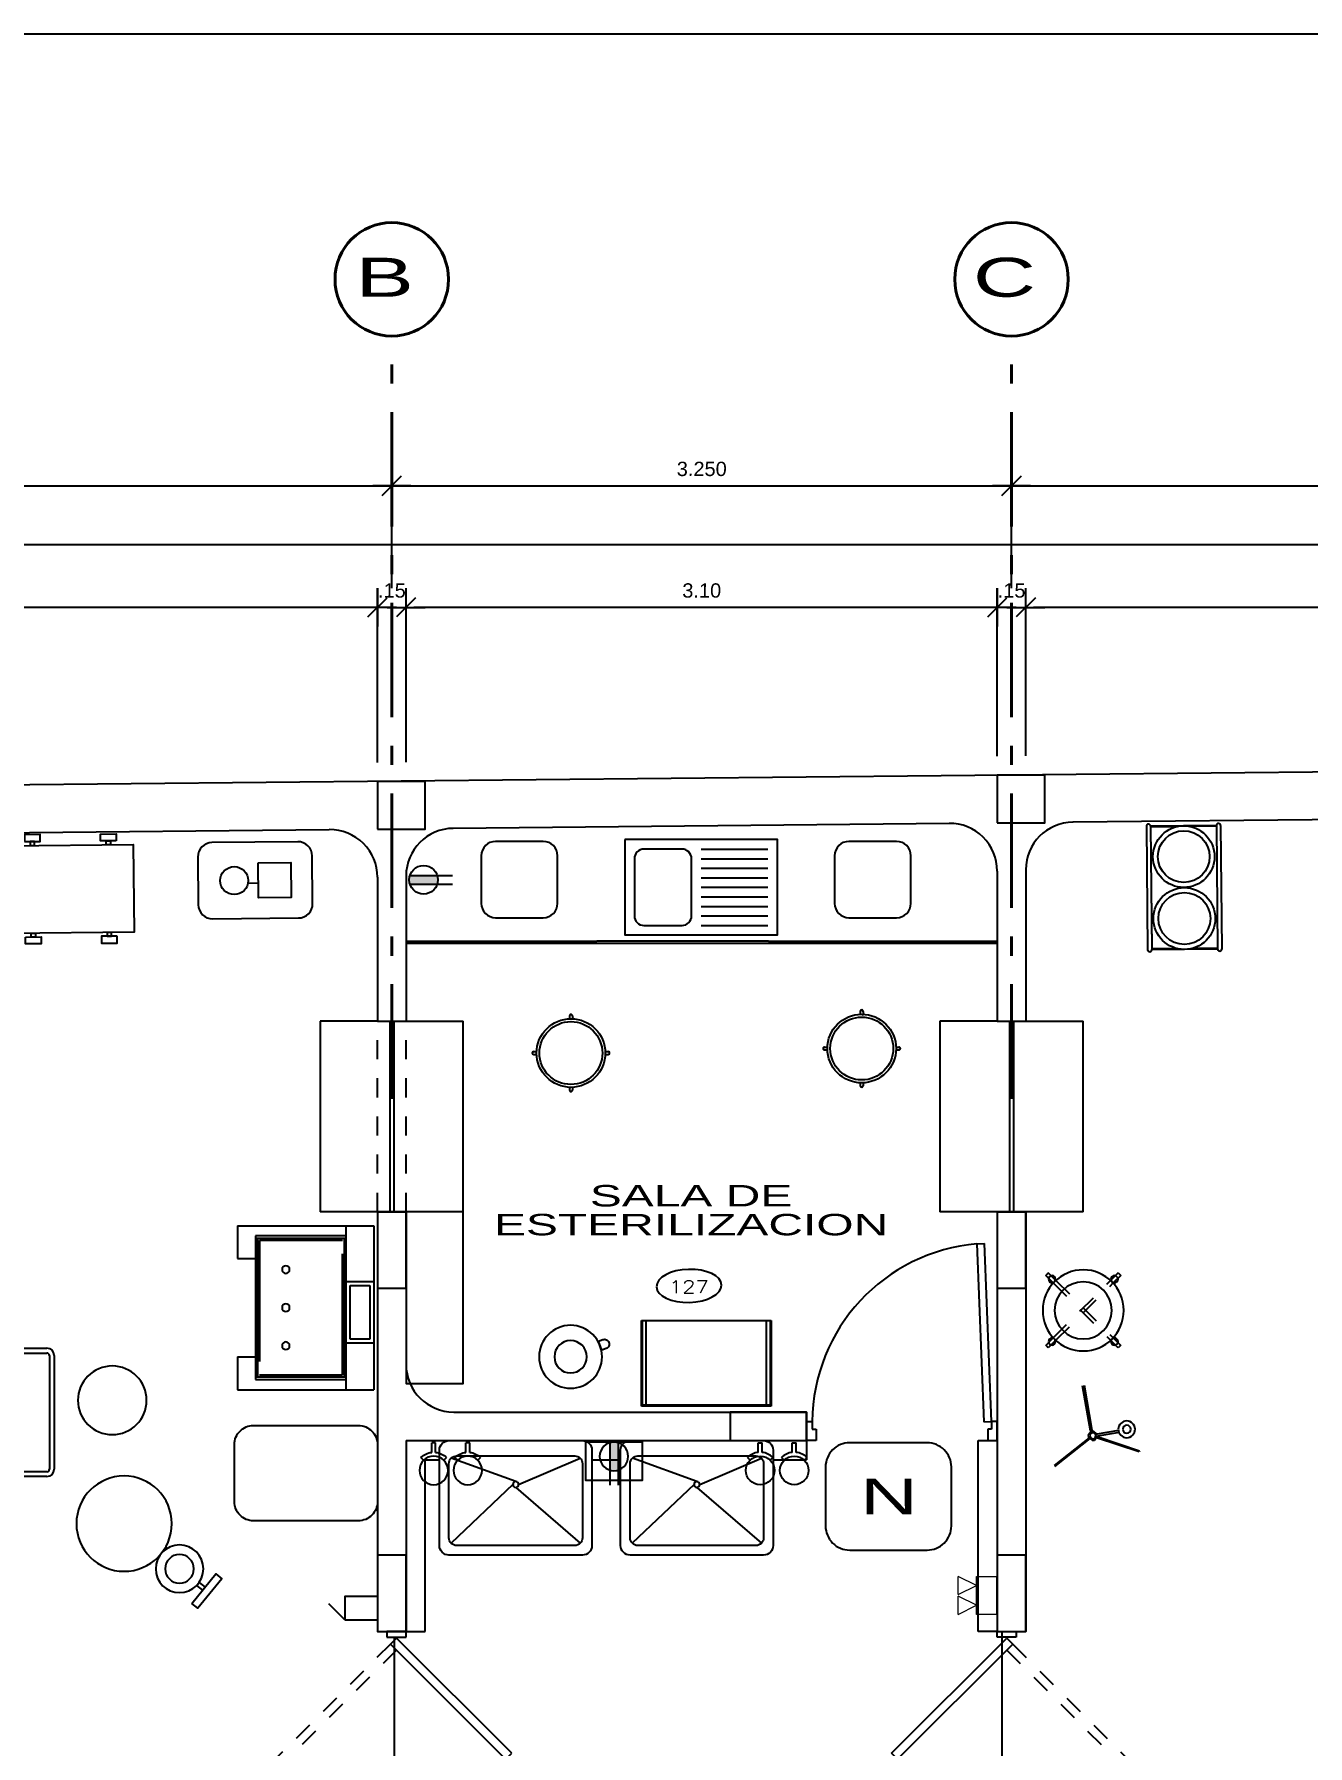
# Model space of a CAD drawing. Header units: millimetres. Extents: x 791 to 2661, y 209 to 602.
# Drawn here: x 1163.23 to 1169.91, y 497.83 to 506.8 of the extents above; entities that cross this region are included whole.
import ezdxf
from ezdxf.enums import TextEntityAlignment as Align

# ---------------------------------------------------------------- set-up
doc = ezdxf.new("R2010")
doc.units = ezdxf.units.MM
doc.header["$LTSCALE"] = 0.1
doc.header["$PDMODE"] = 3
for name, pattern in [('ACAD_ISO10W100', [18, 12, -3, 0, -3]), ('DASHDOT', [1, 0.5, -0.25, 0, -0.25]), ('DASHED', [0.75, 0.5, -0.25]), ('HIDDEN', [9.525, 6.35, -3.175]), ('TRAZOS2', [0.375, 0.25, -0.125])]:
    doc.linetypes.add(name, pattern=pattern)
for name, color, linetype in [('01', 1, 'Continuous'), ('01-COTAS EJE', 1, 'Continuous'), ('02', 8, 'Continuous'), ('06', 1, 'Continuous'), ('1TEXTO-05', 5, 'Continuous'), ('CASCO', 11, 'Continuous'), ('COLUMNAS', 1, 'Continuous'), ('Equipamiento', 1, 'Continuous'), ('IE-ALUM', 4, 'Continuous'), ('N-AMB', 2, 'Continuous'), ('Pisos', 253, 'Continuous'), ('Proyecciones', 9, 'HIDDEN'), ('Puertas', 1, 'Continuous'), ('Sanitarios', 1, 'Continuous'), ('SEÑALES', 1, 'Continuous'), ('señalizacion', 1, 'Continuous')]:
    doc.layers.add(name, color=color, linetype=linetype)
doc.layers.add('EJES', color=1, linetype='DASHDOT', lineweight=40)
doc.layers.add('layer2', color=2, linetype='Continuous', lineweight=20)
doc.styles.add('0', font='romans.SHX', dxfattribs={"width": 1.5})
doc.styles.add('ROMANS', font='', dxfattribs={"oblique": 1, "height": 0.075})
doc.styles.get('ROMANS').set_extended_font_data('Arial')
doc.dimstyles.new('COTAS 50', dxfattribs={"dimscale": 2, "dimtxt": 1.5, "dimasz": 0.02, "dimexe": 0.05, "dimexo": 0.05, "dimgap": 0.025, "dimtad": 3, "dimzin": 4, "dimdsep": 46, "dimtxsty": 'ROMANS', "dimblk": 'LLL', "dimcen": 0, "dimdle": 0.18, "dimclrd": 256, "dimclre": 1, "dimclrt": 3, "dimadec": 0, "dimazin": 0, "dimtfac": 1, "dimtix": 1, "dimtofl": 0, "dimtmove": 1, "dimatfit": 3, "dimldrblk": 'OPEN90', "dimfxl": 0.18, "dimtolj": 1, "dimtzin": 0, "dimarcsym": 0})

# ---------------------------------------------------------------- blocks, each defined once
blk = doc.blocks.new('A$C0E812A79')
at = {"layer": 'Puertas', "linetype": 'TRAZOS2', "ltscale": 3}
for p, q in [((0.0668, -0.0182, 0.005), (0.671, 0.5859, 0.005)), ((0.0986, -0.05, 0.005), (0.7028, 0.5541, 0.005)), ((1.7014, -0.05, 0.005), (1.0972, 0.5541, 0.005)), ((1.7332, -0.0182, 0.005), (1.129, 0.5859, 0.005))]:
    blk.add_line(p, q, dxfattribs=at)
at = {"layer": 'Puertas'}
for p, q in [((0.7028, 0.5541, 0.005), (0.671, 0.5859, 0.005)), ((1.0972, 0.5541, 0.005), (1.129, 0.5859, 0.005))]:
    blk.add_line(p, q, dxfattribs=at)
at = {"layer": 'Puertas', "ltscale": 3}
for p, q in [((0, -0.1), (0, 0)), ((0, 0), (0.03, 0)), ((0.03, 0), (0.03, -0.025)), ((1.8, 0), (1.77, 0)), ((1.77, 0), (1.77, -0.025)), ((1.8, -0.1), (1.8, 0)), ((0.03, -0.025), (0.03, -0.025)), ((0.03, -0.025), (0.03, -0.1)), ((0.035, -0.05, 0.005), (0.0668, -0.0182, 0.005)), ((0.6391, -0.6542, 0.005), (0.035, -0.05, 0.005)), ((0.0668, -0.0182, 0.005), (0.671, -0.6223, 0.005)), ((1.7332, -0.0182, 0.005), (1.129, -0.6223, 0.005)), ((1.1609, -0.6542, 0.005), (1.765, -0.05, 0.005)), ((1.765, -0.05, 0.005), (1.7332, -0.0182, 0.005)), ((1.77, -0.025), (1.77, -0.025)), ((1.77, -0.025), (1.77, -0.1)), ((0.03, -0.1), (0, -0.1)), ((1.77, -0.1), (1.8, -0.1)), ((0.671, -0.6223, 0.005), (0.6391, -0.6542, 0.005)), ((1.129, -0.6223, 0.005), (1.1609, -0.6542, 0.005))]:
    blk.add_line(p, q, dxfattribs=at)
at = {"layer": 'Puertas'}
for centre, start, end in [((-0.017, -0.0151, 0.015), 318.56511, 38.33834), ((1.817, -0.0151, 0.015), 141.66166, 221.43489)]:
    blk.add_arc(centre, 0.9176, start, end, dxfattribs=at)
blk = doc.blocks.new('A$C75F00277')
at = {"layer": 'Puertas'}
for p, q in [((0, 0.95), (0, 1)), ((0, 1), (0.1, 1)), ((0.1, 1), (0.1, 0.97)), ((0.06, 0.95), (0, 0.95)), ((0.06, 0.97), (0.06, 0.95)), ((0.1, 0.97), (0.06, 0.97)), ((1.0317, 0.106), (0.0985, 0.07)), ((1.0317, 0.106), (1.0333, 0.066)), ((0, 0.05), (0, 0)), ((0.06, 0.05), (0, 0.05)), ((0, 0), (0.1, 0)), ((0.06, 0.03), (0.06, 0.05)), ((0.1, 0.03), (0.06, 0.03)), ((0.0985, 0.07), (0.1, 0.03)), ((0.1, 0.03), (1.0333, 0.066)), ((0.1, 0), (0.1, 0.03))]:
    blk.add_line(p, q, dxfattribs=at)
blk.add_arc((0.0923, 0.0274), 0.9427, 4.78175, 89.53472, dxfattribs=at)
blk = doc.blocks.new('LLL')
for p, q in [((0, 2.5), (0, -2.5)), ((2.5, 0), (-2.5, 0))]:
    blk.add_line(p, q)
at = {"color": 3}
blk.add_line((-1.25, -1.25), (1.25, 1.25), dxfattribs=at)
at = {"layer": 'Defpoints', "color": 0, "linetype": 'ByBlock'}
blk.add_point((0, 0), dxfattribs=at)
blk.add_point((0, 0), dxfattribs=at)
blk = doc.blocks.new('*D210')
at = {"layer": '01-COTAS EJE', "color": 1, "lineweight": -2, "transparency": 16777216}
for p, q in [((1160.3208, 503.2055), (1160.3208, 504.5359)), ((1165.1064, 503.8985), (1165.1064, 504.5359))]:
    blk.add_line(p, q, dxfattribs=at)
at = {"layer": '01-COTAS EJE', "lineweight": -2, "transparency": 16777216}
blk.add_line((1160.3608, 504.4359), (1165.0664, 504.4359), dxfattribs=at)
at = {"layer": 'Defpoints', "color": 0, "transparency": 16777216}
for p in [(1165.1064, 504.4359), (1165.1064, 503.7985), (1160.3208, 503.1055)]:
    blk.add_point(p, dxfattribs=at)
at = {"layer": '01-COTAS EJE', "lineweight": -2, "transparency": 16777216, "xscale": 0.04, "yscale": 0.04, "zscale": 0.04, "rotation": 180}
blk.add_blockref('LLL', (1160.3208, 504.4359), dxfattribs=at)
at = {"layer": '01-COTAS EJE', "lineweight": -2, "transparency": 16777216, "xscale": 0.04, "yscale": 0.04, "zscale": 0.04}
blk.add_blockref('LLL', (1165.1064, 504.4359), dxfattribs=at)
at = {"layer": '01-COTAS EJE', "color": 3, "transparency": 16777216, "insert": (1162.7136, 504.5242), "char_height": 0.075, "attachment_point": 5, "style": 'ROMANS'}
blk.add_mtext('\\A1;4.786', dxfattribs=at)
blk = doc.blocks.new('_OPEN90')
at = {"color": 0, "linetype": 'ByBlock', "ltscale": 0.7}
for p, q in [((0, 0), (-1, 0)), ((-0.5, 0.5), (0, 0)), ((0, 0), (-0.5, -0.5))]:
    blk.add_line(p, q, dxfattribs=at)
blk = doc.blocks.new('*D211')
at = {"layer": '01-COTAS EJE', "color": 1, "lineweight": -2, "transparency": 16777216}
for p, q in [((1165.1064, 503.8985), (1165.1064, 504.5359)), ((1168.3564, 503.8985), (1168.3564, 504.5359))]:
    blk.add_line(p, q, dxfattribs=at)
at = {"layer": '01-COTAS EJE', "lineweight": -2, "transparency": 16777216}
blk.add_line((1165.1464, 504.4359), (1168.3164, 504.4359), dxfattribs=at)
at = {"layer": 'Defpoints', "color": 0, "transparency": 16777216}
for p in [(1168.3564, 504.4359), (1165.1064, 503.7985), (1168.3564, 503.7985)]:
    blk.add_point(p, dxfattribs=at)
at = {"layer": '01-COTAS EJE', "lineweight": -2, "transparency": 16777216, "xscale": 0.04, "yscale": 0.04, "zscale": 0.04, "rotation": 180}
blk.add_blockref('LLL', (1165.1064, 504.4359), dxfattribs=at)
at = {"layer": '01-COTAS EJE', "lineweight": -2, "transparency": 16777216, "xscale": 0.04, "yscale": 0.04, "zscale": 0.04}
blk.add_blockref('LLL', (1168.3564, 504.4359), dxfattribs=at)
at = {"layer": '01-COTAS EJE', "color": 3, "transparency": 16777216, "insert": (1166.7314, 504.5242), "char_height": 0.075, "attachment_point": 5, "style": 'ROMANS'}
blk.add_mtext('\\A1;3.250', dxfattribs=at)
blk = doc.blocks.new('*D212')
at = {"layer": '01-COTAS EJE', "color": 1, "lineweight": -2, "transparency": 16777216}
for p, q in [((1168.3564, 503.8985), (1168.3564, 504.5359)), ((1171.9064, 503.8985), (1171.9064, 504.5359))]:
    blk.add_line(p, q, dxfattribs=at)
at = {"layer": '01-COTAS EJE', "lineweight": -2, "transparency": 16777216}
blk.add_line((1168.3964, 504.4359), (1171.8664, 504.4359), dxfattribs=at)
at = {"layer": 'Defpoints', "color": 0, "transparency": 16777216}
for p in [(1171.9064, 504.4359), (1168.3564, 503.7985), (1171.9064, 503.7985)]:
    blk.add_point(p, dxfattribs=at)
at = {"layer": '01-COTAS EJE', "lineweight": -2, "transparency": 16777216, "xscale": 0.04, "yscale": 0.04, "zscale": 0.04, "rotation": 180}
blk.add_blockref('LLL', (1168.3564, 504.4359), dxfattribs=at)
at = {"layer": '01-COTAS EJE', "lineweight": -2, "transparency": 16777216, "xscale": 0.04, "yscale": 0.04, "zscale": 0.04}
blk.add_blockref('LLL', (1171.9064, 504.4359), dxfattribs=at)
at = {"layer": '01-COTAS EJE', "color": 3, "transparency": 16777216, "insert": (1170.1314, 504.5242), "char_height": 0.075, "attachment_point": 5, "style": 'ROMANS'}
blk.add_mtext('\\A1;3.550', dxfattribs=at)
blk = doc.blocks.new('A$C614C6070')
for p, q in [((-0.015, -0.23), (-0.3383, -0.0917)), ((0, -0.215), (0.3383, -0.0917)), ((0, -0.245), (-0.3383, -0.5383)), ((0.015, -0.23), (0.339, -0.5375))]:
    blk.add_line(p, q)
for points in [[(-0.35, -0.6), (0.35, -0.6, 0.414214), (0.4, -0.55), (0.4, -0.05, 0.414214), (0.35, 0), (-0.35, 0, 0.414214), (-0.4, -0.05), (-0.4, -0.55, 0.414214)], [(-0.31, -0.55), (0.31, -0.55, 0.414214), (0.35, -0.51), (0.35, -0.12, 0.414214), (0.31, -0.08), (-0.31, -0.08, 0.414214), (-0.35, -0.12), (-0.35, -0.51, 0.414214)]]:
    blk.add_lwpolyline(points, format="xyb", close=True)
blk.add_circle((0, -0.23), 0.015)
blk = doc.blocks.new('B-9')
for p, q in [((-0.9681, -0.0646), (-0.6181, -0.0646)), ((-0.9681, -0.1146), (-0.6181, -0.1146)), ((-0.9681, -0.1646), (-0.6181, -0.1646)), ((-0.9681, -0.2146), (-0.6181, -0.2146)), ((-0.9681, -0.2146), (-0.6181, -0.2146)), ((-0.9681, -0.2646), (-0.6181, -0.2646)), ((-0.9681, -0.3146), (-0.6181, -0.3146)), ((-0.9681, -0.3646), (-0.6181, -0.3646)), ((-0.9681, -0.4146), (-0.6181, -0.4146)), ((-0.9681, -0.4646), (-0.6181, -0.4646))]:
    blk.add_line(p, q)
blk.add_lwpolyline([(-1.3681, -0.0146), (-1.3681, -0.5146), (-0.5681, -0.5146), (-0.5681, -0.0146)], close=True)
blk.add_lwpolyline([(-1.3181, -0.1146), (-1.3181, -0.4146, 0.414214), (-1.2681, -0.4646), (-1.0681, -0.4646, 0.414214), (-1.0181, -0.4146), (-1.0181, -0.1146, 0.414214), (-1.0681, -0.0646), (-1.2681, -0.0646, 0.414214)], format="xyb", close=True)
blk = doc.blocks.new('*D255')
at = {"layer": '01-COTAS EJE', "color": 1, "lineweight": -2, "ltscale": 0.15, "transparency": 16777216}
for p, q in [((1168.4314, 503.02), (1168.4314, 503.8985)), ((1173.4314, 503.0703), (1173.4314, 503.8985))]:
    blk.add_line(p, q, dxfattribs=at)
at = {"layer": '01-COTAS EJE', "lineweight": -2, "ltscale": 0.15, "transparency": 16777216}
blk.add_line((1173.3914, 503.7985), (1168.4714, 503.7985), dxfattribs=at)
at = {"layer": 'Defpoints', "color": 0, "ltscale": 0.15, "transparency": 16777216}
for p in [(1168.4314, 503.7985), (1173.4314, 502.9703), (1168.4314, 502.92)]:
    blk.add_point(p, dxfattribs=at)
at = {"layer": '01-COTAS EJE', "lineweight": -2, "ltscale": 0.15, "transparency": 16777216, "xscale": 0.04, "yscale": 0.04, "zscale": 0.04, "rotation": 180}
blk.add_blockref('LLL', (1168.4314, 503.7985), dxfattribs=at)
at = {"layer": '01-COTAS EJE', "lineweight": -2, "ltscale": 0.15, "transparency": 16777216, "xscale": 0.04, "yscale": 0.04, "zscale": 0.04}
blk.add_blockref('LLL', (1173.4314, 503.7985), dxfattribs=at)
at = {"layer": '01-COTAS EJE', "color": 3, "ltscale": 0.15, "transparency": 16777216, "insert": (1170.9314, 503.8867), "char_height": 0.075, "attachment_point": 5, "style": 'ROMANS'}
blk.add_mtext('\\A1;5.00', dxfattribs=at)
blk = doc.blocks.new('*D256')
at = {"layer": '01-COTAS EJE', "color": 1, "lineweight": -2, "ltscale": 0.15, "transparency": 16777216}
for p, q in [((1168.2814, 503.0185), (1168.2814, 503.8985)), ((1168.4314, 503.02), (1168.4314, 503.8985))]:
    blk.add_line(p, q, dxfattribs=at)
at = {"layer": '01-COTAS EJE', "lineweight": -2, "ltscale": 0.15, "transparency": 16777216}
for p, q in [((1168.2414, 503.7985), (1168.2014, 503.7985)), ((1168.4714, 503.7985), (1168.5114, 503.7985))]:
    blk.add_line(p, q, dxfattribs=at)
at = {"layer": 'Defpoints', "color": 0, "ltscale": 0.15, "transparency": 16777216}
for p in [(1168.2814, 503.7985), (1168.2814, 502.9185), (1168.4314, 502.92)]:
    blk.add_point(p, dxfattribs=at)
at = {"layer": '01-COTAS EJE', "lineweight": -2, "ltscale": 0.15, "transparency": 16777216, "xscale": 0.04, "yscale": 0.04, "zscale": 0.04}
blk.add_blockref('LLL', (1168.2814, 503.7985), dxfattribs=at)
at = {"layer": '01-COTAS EJE', "lineweight": -2, "ltscale": 0.15, "transparency": 16777216, "xscale": 0.04, "yscale": 0.04, "zscale": 0.04, "rotation": 180}
blk.add_blockref('LLL', (1168.4314, 503.7985), dxfattribs=at)
at = {"layer": '01-COTAS EJE', "color": 3, "ltscale": 0.15, "transparency": 16777216, "insert": (1168.3564, 503.8867), "char_height": 0.075, "attachment_point": 5, "style": 'ROMANS'}
blk.add_mtext('\\A1;.15', dxfattribs=at)
blk = doc.blocks.new('*D257')
at = {"layer": '01-COTAS EJE', "color": 1, "lineweight": -2, "ltscale": 0.15, "transparency": 16777216}
for p, q in [((1165.1814, 502.9873), (1165.1814, 503.8985)), ((1168.2814, 503.0185), (1168.2814, 503.8985))]:
    blk.add_line(p, q, dxfattribs=at)
at = {"layer": '01-COTAS EJE', "lineweight": -2, "ltscale": 0.15, "transparency": 16777216}
blk.add_line((1168.2414, 503.7985), (1165.2214, 503.7985), dxfattribs=at)
at = {"layer": 'Defpoints', "color": 0, "ltscale": 0.15, "transparency": 16777216}
for p in [(1165.1814, 503.7985), (1165.1814, 502.8873), (1168.2814, 502.9185)]:
    blk.add_point(p, dxfattribs=at)
at = {"layer": '01-COTAS EJE', "lineweight": -2, "ltscale": 0.15, "transparency": 16777216, "xscale": 0.04, "yscale": 0.04, "zscale": 0.04, "rotation": 180}
blk.add_blockref('LLL', (1165.1814, 503.7985), dxfattribs=at)
at = {"layer": '01-COTAS EJE', "lineweight": -2, "ltscale": 0.15, "transparency": 16777216, "xscale": 0.04, "yscale": 0.04, "zscale": 0.04}
blk.add_blockref('LLL', (1168.2814, 503.7985), dxfattribs=at)
at = {"layer": '01-COTAS EJE', "color": 3, "ltscale": 0.15, "transparency": 16777216, "insert": (1166.7314, 503.8867), "char_height": 0.075, "attachment_point": 5, "style": 'ROMANS'}
blk.add_mtext('\\A1;3.10', dxfattribs=at)
blk = doc.blocks.new('*D258')
at = {"layer": '01-COTAS EJE', "color": 1, "lineweight": -2, "ltscale": 0.15, "transparency": 16777216}
for p, q in [((1165.0314, 502.9858), (1165.0314, 503.8985)), ((1165.1814, 502.9873), (1165.1814, 503.8985))]:
    blk.add_line(p, q, dxfattribs=at)
at = {"layer": '01-COTAS EJE', "lineweight": -2, "ltscale": 0.15, "transparency": 16777216}
for p, q in [((1164.9914, 503.7985), (1164.9514, 503.7985)), ((1165.2214, 503.7985), (1165.2614, 503.7985))]:
    blk.add_line(p, q, dxfattribs=at)
at = {"layer": 'Defpoints', "color": 0, "ltscale": 0.15, "transparency": 16777216}
for p in [(1165.0314, 503.7985), (1165.0314, 502.8858), (1165.1814, 502.8873)]:
    blk.add_point(p, dxfattribs=at)
at = {"layer": '01-COTAS EJE', "lineweight": -2, "ltscale": 0.15, "transparency": 16777216, "xscale": 0.04, "yscale": 0.04, "zscale": 0.04}
blk.add_blockref('LLL', (1165.0314, 503.7985), dxfattribs=at)
at = {"layer": '01-COTAS EJE', "lineweight": -2, "ltscale": 0.15, "transparency": 16777216, "xscale": 0.04, "yscale": 0.04, "zscale": 0.04, "rotation": 180}
blk.add_blockref('LLL', (1165.1814, 503.7985), dxfattribs=at)
at = {"layer": '01-COTAS EJE', "color": 3, "ltscale": 0.15, "transparency": 16777216, "insert": (1165.1064, 503.8867), "char_height": 0.075, "attachment_point": 5, "style": 'ROMANS'}
blk.add_mtext('\\A1;.15', dxfattribs=at)
blk = doc.blocks.new('*D259')
at = {"layer": '01-COTAS EJE', "color": 1, "lineweight": -2, "ltscale": 0.15, "transparency": 16777216}
for p, q in [((1160.5734, 502.941), (1160.5734, 503.8985)), ((1165.0314, 502.9858), (1165.0314, 503.8985))]:
    blk.add_line(p, q, dxfattribs=at)
at = {"layer": '01-COTAS EJE', "lineweight": -2, "ltscale": 0.15, "transparency": 16777216}
blk.add_line((1164.9914, 503.7985), (1160.6134, 503.7985), dxfattribs=at)
at = {"layer": 'Defpoints', "color": 0, "ltscale": 0.15, "transparency": 16777216}
for p in [(1160.5734, 503.7985), (1165.0314, 502.8858), (1160.5734, 502.841)]:
    blk.add_point(p, dxfattribs=at)
at = {"layer": '01-COTAS EJE', "lineweight": -2, "ltscale": 0.15, "transparency": 16777216, "xscale": 0.04, "yscale": 0.04, "zscale": 0.04, "rotation": 180}
blk.add_blockref('LLL', (1160.5734, 503.7985), dxfattribs=at)
at = {"layer": '01-COTAS EJE', "lineweight": -2, "ltscale": 0.15, "transparency": 16777216, "xscale": 0.04, "yscale": 0.04, "zscale": 0.04}
blk.add_blockref('LLL', (1165.0314, 503.7985), dxfattribs=at)
at = {"layer": '01-COTAS EJE', "color": 3, "ltscale": 0.15, "transparency": 16777216, "insert": (1162.8024, 503.8867), "char_height": 0.075, "attachment_point": 5, "style": 'ROMANS'}
blk.add_mtext('\\A1;4.46', dxfattribs=at)
blk = doc.blocks.new('*D261')
at = {"layer": '01-COTAS EJE', "color": 1, "lineweight": -2, "ltscale": 0.15, "transparency": 16777216}
for p, q in [((1160.3208, 502.9384), (1160.3208, 504.2267)), ((1180.4314, 503.1408), (1180.4314, 504.2267))]:
    blk.add_line(p, q, dxfattribs=at)
at = {"layer": '01-COTAS EJE', "lineweight": -2, "ltscale": 0.15, "transparency": 16777216}
blk.add_line((1180.3914, 504.1267), (1160.3608, 504.1267), dxfattribs=at)
at = {"layer": 'Defpoints', "color": 0, "ltscale": 0.15, "transparency": 16777216}
for p in [(1160.3208, 504.1267), (1180.4314, 503.0408), (1160.3208, 502.8384)]:
    blk.add_point(p, dxfattribs=at)
at = {"layer": '01-COTAS EJE', "lineweight": -2, "ltscale": 0.15, "transparency": 16777216, "xscale": 0.04, "yscale": 0.04, "zscale": 0.04, "rotation": 180}
blk.add_blockref('LLL', (1160.3208, 504.1267), dxfattribs=at)
at = {"layer": '01-COTAS EJE', "lineweight": -2, "ltscale": 0.15, "transparency": 16777216, "xscale": 0.04, "yscale": 0.04, "zscale": 0.04}
blk.add_blockref('LLL', (1180.4314, 504.1267), dxfattribs=at)
at = {"layer": '01-COTAS EJE', "color": 3, "ltscale": 0.15, "transparency": 16777216, "insert": (1170.3761, 504.215), "char_height": 0.075, "attachment_point": 5, "style": 'ROMANS'}
blk.add_mtext('\\A1;20.11', dxfattribs=at)
blk = doc.blocks.new('D-4')
for p, q in [((-0.324, 0.3888), (0.324, 0.3888)), ((-0.324, 0.3672), (-0.324, 0.0216)), ((-0.324, 0.3672), (0.324, 0.3672)), ((-0.3197, 0.3672), (-0.3197, 0.2315)), ((0.3197, 0.3672), (0.3197, 0.2316)), ((0.324, 0.3672), (0.324, 0.0216)), ((-0.3197, 0.1573), (-0.3197, 0.0216)), ((0.3197, 0.1572), (0.3197, 0.0216)), ((-0.324, 0.0216), (0.324, 0.0216)), ((-0.324, 0), (0.324, 0)), ((-0.3197, 0.0216), (0.3197, 0.0216))]:
    blk.add_line(p, q)
for centre, radius in [((-0.1626, 0.1944), 0.1614), ((-0.1626, 0.1944), 0.1355), ((0.162, 0.1944), 0.162), ((0.162, 0.1944), 0.1361)]:
    blk.add_circle(centre, radius)
for centre, start, end in [((-0.324, 0.378), 90, 270), ((0.324, 0.378), 270, 90), ((-0.324, 0.0108), 90, 270), ((0.324, 0.0108), 270, 90)]:
    blk.add_arc(centre, 0.0108, start, end)
blk = doc.blocks.new('D-9')
at = {"layer": 'Equipamiento', "linetype": 'Continuous'}
for p, q in [((0.0213, -0.0882), (0.0165, -0.0898)), ((0.0952, -0.3104), (0.0213, -0.0882)), ((0.091, -0.3134), (0.0165, -0.0898)), ((0.136, -0.1118), (0.1361, -0.1115)), ((0.1459, -0.1135), (0.1459, -0.1133)), ((0.0972, -0.3173), (0.1188, -0.194)), ((0.1071, -0.3187), (0.1286, -0.1958)), ((0.0849, -0.3482), (-0.0611, -0.5333)), ((0.0879, -0.3525), (-0.0572, -0.5364)), ((0.0746, -0.3336), (0.0763, -0.3237)), ((0.0849, -0.3482), (0.0746, -0.3336)), ((0.0763, -0.3237), (0.0989, -0.3079)), ((0.0849, -0.3482), (0.0904, -0.3561)), ((0.1003, -0.3579), (0.0904, -0.3561)), ((0.1228, -0.342), (0.1003, -0.3579)), ((0.1087, -0.3096), (0.1245, -0.3322)), ((0.1228, -0.342), (0.1245, -0.3322)), ((0.125, -0.3456), (0.3619, -0.3871)), ((0.1267, -0.3358), (0.3637, -0.3773))]:
    blk.add_line(p, q, dxfattribs=at)
for centre, radius in [((0.1334, -0.1555), 0.0439), ((0.1337, -0.155), 0.0213), ((0.0996, -0.3328), 0.0155)]:
    blk.add_circle(centre, radius, dxfattribs=at)
blk = doc.blocks.new('D-2')
for p, q in [((-0.1965, 0.1833), (-0.1568, 0.1437)), ((-0.1833, 0.1965), (-0.1437, 0.1568)), ((0.1437, 0.1568), (0.1833, 0.1965)), ((0.1587, 0.1456), (0.1965, 0.1833)), ((-0.1965, -0.1833), (-0.1568, -0.1437)), ((-0.1833, -0.1965), (-0.1437, -0.1568)), ((0.1437, -0.1568), (0.1833, -0.1965)), ((0.1587, -0.1456), (0.1965, -0.1833))]:
    blk.add_line(p, q)
at = {"linetype": 'DASHED'}
for p, q in [((0.1437, 0.1568), (-0.1568, -0.1437)), ((0.1437, -0.1568), (-0.1568, 0.1437)), ((0.1587, -0.1456), (-0.1417, 0.1549)), ((0.1587, 0.1456), (-0.1417, -0.1549))]:
    blk.add_line(p, q, dxfattribs=at)
for centre, radius in [((0, 0), 0.2127), ((-0.1636, 0.1636), 0.0186), ((0.1636, 0.1636), 0.0186), ((0, 0), 0.15), ((-0.1636, -0.1636), 0.0186), ((0.1636, -0.1636), 0.0186)]:
    blk.add_circle(centre, radius)
for start, end in [(133.01237, 136.98763), (43.01237, 46.98763), (223.01237, 226.98763), (313.01237, 316.98763)]:
    blk.add_arc((0, 0), 0.2686, start, end)
blk = doc.blocks.new('MA-3234')
for p, q in [((-0.0075, 0.1798), (-0.0075, 0.1949)), ((0.0075, 0.1798), (0.0075, 0.1949)), ((-0.1949, 0.0075), (-0.1798, 0.0075)), ((0.1798, 0.0075), (0.1949, 0.0075)), ((-0.1949, -0.0075), (-0.1798, -0.0075)), ((0.1798, -0.0075), (0.1949, -0.0075)), ((-0.0075, -0.1949), (-0.0075, -0.1798)), ((0.0075, -0.1949), (0.0075, -0.1798))]:
    blk.add_line(p, q)
for radius in [0.18, 0.165]:
    blk.add_circle((0, 0), radius)
for centre, radius, start, end in [((0, 0.195), 0.0075, 358.89789, 181.10211), ((-0.195, 0), 0.0075, 88.89789, 271.10211), ((-0.186, 0.0013), 0.01, 5, 90), ((0.195, 0), 0.0075, 268.89789, 91.10211), ((0, -0.195), 0.0075, 178.89789, 1.10211)]:
    blk.add_arc(centre, radius, start, end)
blk = doc.blocks.new('D-7')
blk.add_lwpolyline([(-0.2221, 0.0832), (-0.2361, 0.1039, 0.414214), (-0.2708, 0.1106), (-0.2708, 0.1106, 0.414214), (-0.2776, 0.0759), (-0.2636, 0.0552)], format="xyb", close=True)
for radius in [0.165, 0.085]:
    blk.add_circle((-0.1505, -0.0676), radius)
blk = doc.blocks.new('MA-29')
for p, q in [((-0.1366, 0.1877), (-0.1366, -0.4923)), ((0.3134, 0.1877), (-0.1366, 0.1877)), ((0.3084, 0.1827), (-0.1366, 0.1827)), ((0.3084, -0.4873), (0.3084, 0.1827)), ((0.3134, -0.4923), (0.3134, 0.1877)), ((0.3084, 0.1627), (-0.1366, 0.1627)), ((0.3084, -0.4673), (-0.1366, -0.4673)), ((-0.1366, -0.4873), (0.3084, -0.4873)), ((-0.1366, -0.4923), (0.3134, -0.4923))]:
    blk.add_line(p, q)
blk = doc.blocks.new('A$C5B7C0647')
at = {"layer": 'Equipamiento'}
for p, q in [((0.325, 0.4), (0.075, 0.4)), ((0, 0.325), (0, 0.075)), ((0.4, 0.075), (0.4, 0.325)), ((0.075, 0), (0.325, 0))]:
    blk.add_line(p, q, dxfattribs=at)
for centre, start, end in [((0.075, 0.325), 90, 180), ((0.325, 0.325), 0, 90), ((0.075, 0.075), 180, 270), ((0.325, 0.075), 270, 0)]:
    blk.add_arc(centre, 0.075, start, end, dxfattribs=at)
blk = doc.blocks.new('TOM-2')
blk.add_hatch(color=256).paths.add_polyline_path([(-0.0135, -0.0225, 0.076321), (-0.01, 0, 0.076321), (-0.0135, 0.0225), (-0.1565, 0.0225, 0.076321), (-0.16, 0, 0.076321), (-0.1565, -0.0225)])
for p, q in [((-0.0135, 0.0225), (-0.2365, 0.0225)), ((-0.0135, -0.0225), (-0.2365, -0.0225))]:
    blk.add_line(p, q)
blk.add_circle((-0.085, 0), 0.075)
blk = doc.blocks.new('TOMACO')
at = {"layer": 'Equipamiento', "rotation": 270}
blk.add_blockref('TOM-2', (0.042, -0.3747), dxfattribs=at)
blk = doc.blocks.new('H-10')
blk.add_lwpolyline([(-0.15, 0.2), (-0.15, 0), (0.15, 0), (0.15, 0.2)], close=True)
blk = doc.blocks.new('H-13')
at = {"layer": 'Equipamiento'}
blk.add_blockref('H-10', (-0.15, -0.2), dxfattribs=at)
blk = doc.blocks.new('H-19')
for p, q in [((-0.01, 0), (0.01, 0)), ((-0.01, -0.0505), (-0.01, 0)), ((0.01, -0.0505), (0.01, 0)), ((-0.053, -0.092), (-0.0672, -0.0778)), ((0.053, -0.092), (0.0672, -0.0778))]:
    blk.add_line(p, q)
blk.add_circle((0, -0.145), 0.075)
for start, end in [(96.04233, 135), (45, 83.95767)]:
    blk.add_arc((0, -0.145), 0.095, start, end)
blk = doc.blocks.new('A$C3D471BD9')
at = {"layer": 'Equipamiento', "xscale": -1, "rotation": 270}
blk.add_blockref('H-19', (0.22, 0.075), dxfattribs=at)
blk = doc.blocks.new('EM-16')
at = {"layer": 'Equipamiento'}
for p, q in [((-0.43, 0.5701), (-0.43, -0.1439)), ((-0.43, 0.5701), (-0.2585, 0.5701)), ((-0.2585, 0.5701), (-0.2585, 0.4754)), ((0.2585, 0.5701), (0.43, 0.5701)), ((0.2585, 0.5701), (0.2585, 0.4754)), ((0.43, 0.5701), (0.43, -0.1439)), ((-0.3775, 0), (-0.3775, 0.4754)), ((-0.3775, 0.4754), (0.3775, 0.4754)), ((-0.3625, 0), (-0.3625, 0.4754)), ((-0.3625, 0.4654), (0.3625, 0.4654)), ((0.3625, 0.4754), (0.3625, 0)), ((0.3775, 0.4754), (0.3775, 0)), ((0.43, 0), (-0.43, 0)), ((0.3625, 0.01), (-0.3625, 0.01)), ((0.1867, 0), (-0.1376, 0)), ((-0.1376, 0), (-0.1376, -0.1439)), ((0.1867, -0.1439), (0.1867, 0)), ((0.1658, -0.0209), (-0.1167, -0.0209)), ((-0.1167, -0.0209), (-0.1167, -0.123)), ((0.1658, -0.123), (0.1658, -0.0209)), ((-0.43, -0.1439), (0.43, -0.1439)), ((-0.1376, -0.1439), (0.1867, -0.1439)), ((-0.1167, -0.123), (0.1658, -0.123))]:
    blk.add_line(p, q, dxfattribs=at)
at = {"layer": 'Equipamiento', "linetype": 'HIDDEN'}
for p, q in [((-0.3525, 0.02), (-0.3525, 0.4554)), ((-0.3525, 0.4554), (0.3525, 0.4554)), ((0.3525, 0.4554), (0.3525, 0.02)), ((0.3525, 0.02), (-0.3525, 0.02))]:
    blk.add_line(p, q, dxfattribs=at)
at = {"layer": 'Equipamiento'}
for centre in [(-0.2, 0.3168), (0, 0.3168), (0.2, 0.3168)]:
    blk.add_circle(centre, 0.02, dxfattribs=at)
blk = doc.blocks.new('N-10')
for points in [[(-0.1, 0.54), (0.1, 0.54), (0.1, 0.58), (-0.1, 0.58)], [(-0.01, 0.5), (0.01, 0.5), (0.01, 0.54), (-0.01, 0.54)]]:
    blk.add_lwpolyline(points, close=True)
for centre, radius in [((0, 0.375), 0.125), ((0, 0.375), 0.075), ((0, 0), 0.25)]:
    blk.add_circle(centre, radius)
blk = doc.blocks.new('A$C5854056F')
at = {"layer": 'Equipamiento', "color": 2, "rotation": 131.5210595562632}
blk.add_blockref('N-10', (0.5005, 0.4594), dxfattribs=at)
blk = doc.blocks.new('MA-34')
at = {"layer": 'Equipamiento'}
blk.add_circle((-0.18, 0.0018), 0.18, dxfattribs=at)
blk = doc.blocks.new('A$C03E87BDF')
at = {"layer": 'Equipamiento'}
for p, q in [((0.9297, 1.0237), (0.9297, 0.9837)), ((0.9497, 1.0237), (0.9297, 1.0237)), ((0.9497, 0.2712), (0.9497, 1.0237)), ((0.9497, 0.9837), (0.9497, 1.0237)), ((0.9497, 1.0237), (1.3297, 1.0237)), ((1.3297, 1.0237), (1.3297, 0.2712)), ((1.3297, 0.9837), (1.3297, 1.0237)), ((1.3297, 1.0237), (1.3497, 1.0237)), ((1.3497, 1.0237), (1.3497, 0.9837)), ((0.9297, 0.9837), (0.9497, 0.9837)), ((1.3497, 0.9837), (1.3297, 0.9837)), ((0, 0.0375), (0, 0.635)), ((0.025, 0.0375), (0.025, 0.635)), ((0.0375, 0.6725), (0.9497, 0.6725)), ((0.0375, 0.6475), (0.9497, 0.6475)), ((1.3297, 0.6725), (1.9125, 0.6725)), ((1.3297, 0.6475), (1.9125, 0.6475)), ((1.925, 0.635), (1.925, 0.0375)), ((1.95, 0.635), (1.95, 0.0375)), ((0.075, 0.0875), (0.075, 0.585)), ((0.0875, 0.5975), (0.5625, 0.5975)), ((0.575, 0.0875), (0.575, 0.585)), ((0.9297, 0.2712), (0.9297, 0.3112)), ((0.9297, 0.3112), (0.9497, 0.3112)), ((0.9497, 0.2712), (0.9297, 0.2712)), ((0.9497, 0.3112), (0.9497, 0.2712)), ((1.3297, 0.2712), (0.9497, 0.2712)), ((1.3497, 0.3112), (1.3297, 0.3112)), ((1.3297, 0.3112), (1.3297, 0.2712)), ((1.3297, 0.2712), (1.3497, 0.2712)), ((1.3497, 0.2712), (1.3497, 0.3112)), ((1.9125, 0.025), (0.0375, 0.025)), ((0.5625, 0.075), (0.0875, 0.075)), ((1.9125, 0), (0.0375, 0))]:
    blk.add_line(p, q, dxfattribs=at)
for centre, radius, start, end in [((0.0375, 0.635), 0.0375, 90, 180), ((0.0375, 0.635), 0.0125, 90, 180), ((1.9125, 0.635), 0.0375, 0, 90), ((1.9125, 0.635), 0.0125, 0, 90), ((0.0875, 0.585), 0.0125, 90, 180), ((0.5625, 0.585), 0.0125, 360, 90), ((0.0375, 0.0375), 0.0375, 180, 270), ((0.0375, 0.0375), 0.0125, 180, 270), ((0.0875, 0.0875), 0.0125, 180, 270), ((0.5625, 0.0875), 0.0125, 270, 360), ((1.9125, 0.0375), 0.0125, 270, 0), ((1.9125, 0.0375), 0.0375, 270, 0)]:
    blk.add_arc(centre, radius, start, end, dxfattribs=at)
blk = doc.blocks.new('MA-12')
for points in [[(0, 0), (0.66, 0), (0.66, 0.46), (0, 0.46)], [(0.0891, 0.4803), (0.1723, 0.4803), (0.1723, 0.5162), (0.0891, 0.5162)], [(0.1189, 0.46), (0.1425, 0.46), (0.1425, 0.4803), (0.1189, 0.4803)], [(0.5709, 0.4803), (0.4877, 0.4803), (0.4877, 0.5162), (0.5709, 0.5162)], [(0.5411, 0.46), (0.5175, 0.46), (0.5175, 0.4803), (0.5411, 0.4803)], [(0.0891, -0.0203), (0.1723, -0.0203), (0.1723, -0.0562), (0.0891, -0.0562)], [(0.1189, 0), (0.1425, 0), (0.1425, -0.0203), (0.1189, -0.0203)], [(0.5709, -0.0203), (0.4877, -0.0203), (0.4877, -0.0562), (0.5709, -0.0562)], [(0.5411, 0), (0.5175, 0), (0.5175, -0.0203), (0.5411, -0.0203)]]:
    blk.add_lwpolyline(points, close=True)
blk = doc.blocks.new('TIMBRE-1')
blk.add_line((0, -0.085), (0.0849, -0.1699))
blk.add_lwpolyline([(0, -0.085), (0.125, -0.085), (0.125, 0.085), (0, 0.085)], close=True)
blk = doc.blocks.new('A$C28521B53')
at = {"layer": 'Equipamiento', "rotation": 180}
blk.add_blockref('TIMBRE-1', (0.125, 0.085), dxfattribs=at)
blk = doc.blocks.new('A$C6A2F3AA3')
at = {"layer": 'CASCO', "xscale": -1, "rotation": 180}
blk.add_blockref('A$C28521B53', (0, 0.2549), dxfattribs=at)
blk = doc.blocks.new('A$C4DE02C67')
at = {"layer": 'SEÑALES', "color": 2}
blk.add_lwpolyline([(0.0844, 0), (0.3556, 0, 0.414214), (0.4399, 0.0844), (0.4399, 0.2906, 0.414214), (0.3556, 0.375), (0.0844, 0.375, 0.414214), (0, 0.2906), (0, 0.0844, 0.414214)], format="xyb", close=True, dxfattribs=at)
at = {"layer": 'SEÑALES', "color": 2, "style": 'ROMANS', "width": 1.6}
blk.add_attdef('N', text='', height=0.125, dxfattribs=at).set_placement((0.2219, 0.1875), align=Align.MIDDLE_CENTER)
blk = doc.blocks.new('A$C19FD3893')
at = {"layer": 'SEÑALES', "color": 2}
blk.add_blockref('A$C4DE02C67', (-0.22, -0.375), dxfattribs=at).add_auto_attribs({'N': 'N'})
blk = doc.blocks.new('LUZ EMERG DUO')
at = {"layer": 'layer2'}
for p, q in [((-0.1, 0.2), (-0.004, 0.2)), ((-0.1, 0.2), (-0.052, 0.104)), ((-0.052, 0.104), (-0.004, 0.2)), ((0.004, 0.2), (0.1, 0.2)), ((0.004, 0.2), (0.052, 0.104)), ((0.052, 0.104), (0.1, 0.2)), ((-0.1, 0.104), (0.1, 0.104)), ((-0.1, 0), (-0.1, 0.104)), ((0.1, 0.104), (0.1, 0)), ((0.1, 0), (-0.1, 0))]:
    blk.add_line(p, q, dxfattribs=at)

msp = doc.modelspace()

# ---------------------------------------------------------------- linework, layer by layer
at = {"layer": '01'}
for p, q in [((1165.0964, 501.6291), (1165.0964, 500.6291)), ((1165.1164, 501.6291), (1165.1164, 500.6291)), ((1168.3464, 501.6291), (1168.3464, 500.6291)), ((1168.3664, 501.6291), (1168.3664, 500.6291))]:
    msp.add_line(p, q, dxfattribs=at)
at = {"layer": '02'}
for p, q in [((1165.1814, 502.0373), (1168.2814, 502.0373)), ((1164.7314, 501.6291), (1164.7314, 500.6291)), ((1165.0314, 501.6291), (1164.7314, 501.6291)), ((1165.1814, 501.6291), (1165.4814, 501.6291)), ((1165.4814, 500.6291), (1165.4814, 501.6291)), ((1167.9814, 501.6291), (1167.9814, 500.6291)), ((1168.2814, 501.6291), (1167.9814, 501.6291)), ((1168.4314, 501.6291), (1168.7314, 501.6291)), ((1168.7314, 500.6291), (1168.7314, 501.6291)), ((1165.0314, 500.6291), (1164.7314, 500.6291)), ((1165.4814, 500.6291), (1165.1814, 500.6291)), ((1168.2814, 500.6291), (1167.9814, 500.6291)), ((1168.7314, 500.6291), (1168.4314, 500.6291))]:
    msp.add_line(p, q, dxfattribs=at)
at = {"layer": '06'}
for p, q in [((1180.3314, 503.0398), (1160.3208, 502.8384)), ((1180.3314, 503.0398), (1160.3208, 502.8384)), ((1180.3314, 503.0398), (1160.3208, 502.8384)), ((1173.1789, 502.7178), (1168.6789, 502.6725)), ((1160.7553, 502.5928), (1164.7789, 502.6333)), ((1168.0289, 502.666), (1165.4289, 502.6398)), ((1168.2814, 502.416), (1168.2814, 501.6291)), ((1168.4314, 502.4225), (1168.4314, 501.6291)), ((1165.0314, 502.3833), (1165.0314, 501.6291)), ((1165.1814, 502.3898), (1165.1814, 501.6291)), ((1165.0314, 501.6291), (1165.1814, 501.6291)), ((1168.2814, 501.6291), (1168.4314, 501.6291)), ((1165.0314, 500.6291), (1165.0314, 498.4291)), ((1165.0314, 500.6291), (1165.1814, 500.6291)), ((1165.1814, 500.6291), (1165.1814, 499.8291)), ((1168.2814, 500.6291), (1168.2814, 498.4291)), ((1168.2814, 500.6291), (1168.4314, 500.6291)), ((1168.4314, 500.6291), (1168.4314, 498.4291)), ((1165.4314, 499.5791), (1167.2814, 499.5791)), ((1167.2814, 499.5791), (1167.2814, 499.4291)), ((1165.1814, 499.4291), (1165.1814, 498.4291)), ((1165.1814, 499.4291), (1167.2814, 499.4291)), ((1165.0314, 498.4291), (1165.1814, 498.4291)), ((1168.2814, 498.4291), (1168.4314, 498.4291)), ((1168.2814, 498.4291), (1168.4314, 498.4291))]:
    msp.add_line(p, q, dxfattribs=at)
at = {"layer": '06', "color": 6}
msp.add_lwpolyline([(1210.8155, 464.104), (1210.8155, 506.804), (1153.8155, 506.804), (1153.8155, 464.104)], close=True, dxfattribs=at)
at = {"layer": '06'}
for centre, start, end in [((1164.7814, 502.3833), 360, 90.57638), ((1165.4314, 502.3898), 90.57638, 180), ((1168.0314, 502.416), 0, 90.57638), ((1168.6814, 502.4225), 90.57638, 180), ((1165.4314, 499.8291), 180, 270)]:
    msp.add_arc(centre, 0.25, start, end, dxfattribs=at)
at = {"layer": 'COLUMNAS', "ltscale": 0.15}
for points in [[(1165.0314, 502.6358), (1165.2814, 502.6358), (1165.2814, 502.8858), (1165.0314, 502.8858)], [(1168.2814, 502.6685), (1168.5314, 502.6685), (1168.5314, 502.9185), (1168.2814, 502.9185)], [(1165.1814, 500.6291), (1165.0314, 500.6291), (1165.0314, 500.2291), (1165.1814, 500.2291)], [(1168.4314, 500.6291), (1168.2814, 500.6291), (1168.2814, 500.2291), (1168.4314, 500.2291)], [(1167.2814, 499.4291), (1167.2814, 499.5791), (1166.8814, 499.5791), (1166.8814, 499.4291)], [(1165.1814, 498.8291), (1165.0314, 498.8291), (1165.0314, 498.4291), (1165.1814, 498.4291)], [(1168.4314, 498.8291), (1168.2814, 498.8291), (1168.2814, 498.4291), (1168.4314, 498.4291)]]:
    msp.add_lwpolyline(points, close=True, dxfattribs=at)
at = {"layer": 'EJES', "linetype": 'ACAD_ISO10W100', "ltscale": 0.5}
for p, q in [((1165.1064, 501.2222), (1165.1064, 505.2212)), ((1168.3564, 501.2222), (1168.3564, 505.2212))]:
    msp.add_line(p, q, dxfattribs=at)
at = {"layer": 'EJES', "color": 2, "linetype": 'Continuous'}
for centre in [(1165.1064, 505.5188), (1168.3564, 505.5188)]:
    msp.add_circle(centre, 0.2976, dxfattribs=at)
at = {"layer": 'Equipamiento'}
msp.add_line((1164.4072, 502.3521), (1164.352, 502.3515), dxfattribs=at)
at = {"layer": 'Equipamiento', "linetype": 'Continuous', "lineweight": -2, "ltscale": 0.05}
for p, q in [((1165.1814, 502.0478), (1166.1814, 502.0478)), ((1167.0814, 502.0478), (1166.1814, 502.0478)), ((1167.0814, 502.0478), (1168.2814, 502.0478))]:
    msp.add_line(p, q, dxfattribs=at)
at = {"layer": 'Equipamiento'}
for points in [[(1164.1673, 502.1653), (1164.6173, 502.1698, 0.414214), (1164.6915, 502.2456), (1164.689, 502.4955, 0.414214), (1164.6132, 502.5698), (1164.1633, 502.5653, 0.414214), (1164.089, 502.4895), (1164.0915, 502.2395, 0.414214)], [(1164.3814, 499.5087), (1164.9314, 499.5087, -0.414214), (1165.0314, 499.4087), (1165.0314, 499.1087, -0.414214), (1164.9314, 499.0087), (1164.3814, 499.0087, -0.414214), (1164.2814, 499.1087), (1164.2814, 499.4087, -0.414214)]]:
    msp.add_lwpolyline(points, format="xyb", close=True, dxfattribs=at)
msp.add_lwpolyline([(1164.4061, 502.4582), (1164.5766, 502.4599), (1164.5785, 502.2777), (1164.408, 502.276)], close=True, dxfattribs=at)
at = {"layer": 'Equipamiento', "linetype": 'ByBlock', "lineweight": -2}
msp.add_lwpolyline([(1165.4814, 500.6291), (1165.1814, 500.6291), (1165.1814, 499.7291), (1165.4814, 499.7291)], close=True, dxfattribs=at)
at = {"layer": 'Equipamiento'}
msp.add_circle((1164.2801, 502.3658), 0.0734, dxfattribs=at)
at = {"layer": 'N-AMB', "ltscale": 0.5, "extrusion": (0, 0, -1)}
msp.add_ellipse((1166.6652, 500.2408), major_axis=(-0.1707, -0.0044), ratio=0.506987, dxfattribs=at)
at = {"layer": 'Pisos'}
for p, q in [((1167.2814, 499.4291), (1167.2814, 499.3291)), ((1168.1814, 498.4291), (1168.1814, 499.4291)), ((1168.1814, 499.4291), (1168.2814, 499.4291)), ((1165.2814, 499.3291), (1165.3564, 499.3291)), ((1165.2814, 498.4291), (1165.2814, 499.3291)), ((1166.1564, 499.3291), (1166.3064, 499.3291)), ((1167.1064, 499.3291), (1167.2814, 499.3291)), ((1165.1188, 498.3991), (1165.1188, 496.6591)), ((1165.1814, 498.4291), (1165.2814, 498.4291)), ((1168.2814, 498.4291), (1168.1814, 498.4291)), ((1168.3064, 498.4291), (1168.3064, 496.6291))]:
    msp.add_line(p, q, dxfattribs=at)
at = {"layer": 'Proyecciones', "ltscale": 0.15}
for p, q in [((1165.0314, 500.6291), (1165.0314, 501.6291)), ((1165.1814, 500.6291), (1165.1814, 501.6291))]:
    msp.add_line(p, q, dxfattribs=at)

# ---------------------------------------------------------------- block references
at = {"layer": '1TEXTO-05', "xscale": -1, "rotation": 2.336593349915397}
msp.add_blockref('A$C5854056F', (1164.2214, 498.5553), dxfattribs=at)
at = {"layer": 'Equipamiento', "xscale": -1}
for name, p, rotation in [('MA-12', (1163.0911, 502.549), 180.5763822507906), ('EM-16', (1164.8677, 500.1264), 90), ('D-7', (1165.9607, 500.0112), 324.5613153053978), ('MA-34', (1163.8206, 499.6424), 180), ('D-9', (1169.1159, 499.3552), 270), ('TOMACO', (1166.2296, 499.0567), 180), ('A$C3D471BD9', (1166.9633, 499.1981), 270), ('A$C3D471BD9', (1167.1419, 499.1981), 270)]:
    msp.add_blockref(name, p, dxfattribs=dict(at, rotation=rotation))
at = {"layer": 'Equipamiento'}
for name, p, rotation in [('D-4', (1169.067, 502.3271), 270.5763822505692), ('A$C5B7C0647', (1165.9757, 502.1713), 89.99999999999999), ('A$C5B7C0647', (1167.8286, 502.1713), 89.99999999999999), ('TOMACO', (1165.5628, 502.412), 270), ('MA-3234', (1166.046, 501.4617), 270), ('MA-3234', (1167.5709, 501.4853), 270), ('A$C3D471BD9', (1165.4013, 499.1981), 89.99999999999999), ('A$C3D471BD9', (1165.58, 499.1981), 89.99999999999999), ('A$C6A2F3AA3', (1164.7765, 498.6134), 270)]:
    msp.add_blockref(name, p, dxfattribs=dict(at, rotation=rotation))
for name, p in [('A$C03E87BDF', (1161.3857, 499.2412)), ('H-13', (1166.4216, 499.4215))]:
    msp.add_blockref(name, p, dxfattribs=at)
at = {"layer": 'Equipamiento', "xscale": -1}
msp.add_blockref('D-2', (1168.7327, 500.1122), dxfattribs=at)
at = {"layer": 'Equipamiento', "linetype": 'ByBlock', "lineweight": -2, "xscale": -1, "rotation": 90}
msp.add_blockref('MA-29', (1166.6039, 499.923), dxfattribs=at)
at = {"layer": 'IE-ALUM', "rotation": 89.99999999999999}
msp.add_blockref('LUZ EMERG DUO', (1168.2773, 498.6176), dxfattribs=at)
at = {"layer": 'Puertas', "rotation": 89.99999999999999}
for name, p in [('A$C75F00277', (1168.2814, 499.4291)), ('A$C0E812A79', (1165.0813, 496.6291))]:
    msp.add_blockref(name, p, dxfattribs=at)
at = {"layer": 'Puertas', "xscale": -1, "rotation": 270}
msp.add_blockref('A$C0E812A79', (1168.3814, 496.6291), dxfattribs=at)
at = {"layer": 'Sanitarios'}
msp.add_blockref('B-9', (1167.6967, 502.5954), dxfattribs=at)
at = {"layer": 'Sanitarios', "xscale": -1}
for p in [(1165.7564, 499.4291), (1166.7064, 499.4291)]:
    msp.add_blockref('A$C614C6070', p, dxfattribs=at)
at = {"layer": 'señalizacion', "ltscale": 0.15, "xscale": 1.5, "yscale": 1.5, "zscale": 1.5}
msp.add_blockref('A$C19FD3893', (1167.7112, 499.4177), dxfattribs=at)

# ---------------------------------------------------------------- texts
at = {"layer": '1TEXTO-05', "style": 'ROMANS', "width": 1.6}
for s, p in [('SALA DE', (1166.676, 500.6571)), ('ESTERILIZACION', (1166.676, 500.5057))]:
    msp.add_text(s, height=0.1125, dxfattribs=at).set_placement(p, align=Align.CENTER)
at = {"layer": 'EJES', "color": 3, "style": 'ROMANS', "width": 1.6}
for s, p in [('B', (1165.0694, 505.4273)), ('C', (1168.3194, 505.4273))]:
    msp.add_text(s, height=0.2046, dxfattribs=at).set_placement(p, align=Align.CENTER)
at = {"layer": 'N-AMB', "color": 3, "ltscale": 0.5, "style": '0', "width": 1.2}
msp.add_text('127', height=0.06743, dxfattribs=at).set_placement((1166.6645, 500.2354), align=Align.MIDDLE)

# ---------------------------------------------------------------- dimensions: what is measured, and where the dimension line sits
at = {"layer": '01-COTAS EJE'}
for base, p1, p2, picture, middle in [((1165.1064, 504.4359), (1160.3208, 503.1055), (1165.1064, 503.7985), '*D210', (1162.7136, 504.5242)), ((1168.3564, 504.4359), (1165.1064, 503.7985), (1168.3564, 503.7985), '*D211', (1166.7314, 504.5242)), ((1171.9064, 504.4359), (1168.3564, 503.7985), (1171.9064, 503.7985), '*D212', (1170.1314, 504.5242))]:
    dim = msp.add_linear_dim(base=base, p1=p1, p2=p2, angle=180, dimstyle='COTAS 50', override={"dimdec": 3}, dxfattribs=at)
    dim.commit()
    dim.dimension.update_dxf_attribs({"geometry": picture, "text_midpoint": middle})
at = {"layer": '01-COTAS EJE', "ltscale": 0.15}
dim = msp.add_linear_dim(base=(1160.3208, 504.1267), p1=(1180.4314, 503.0408), p2=(1160.3208, 502.8384), angle=180, dimstyle='COTAS 50', dxfattribs=at)
dim.commit()
dim.dimension.update_dxf_attribs({"geometry": '*D261', "text_midpoint": (1170.3761, 504.215)})
for base, p1, p2, picture, middle in [((1160.5734, 503.7985), (1165.0314, 502.8858), (1160.5734, 502.841), '*D259', (1162.8024, 503.8867)), ((1165.0314, 503.7985), (1165.1814, 502.8873), (1165.0314, 502.8858), '*D258', (1165.1064, 503.8867)), ((1165.1814, 503.7985), (1168.2814, 502.9185), (1165.1814, 502.8873), '*D257', (1166.7314, 503.8867)), ((1168.2814, 503.7985), (1168.4314, 502.92), (1168.2814, 502.9185), '*D256', (1168.3564, 503.8867)), ((1168.4314, 503.7985), (1173.4314, 502.9703), (1168.4314, 502.92), '*D255', (1170.9314, 503.8867))]:
    dim = msp.add_linear_dim(base=base, p1=p1, p2=p2, dimstyle='COTAS 50', dxfattribs=at)
    dim.commit()
    dim.dimension.update_dxf_attribs({"geometry": picture, "text_midpoint": middle})

doc.saveas('drawing.dxf')
